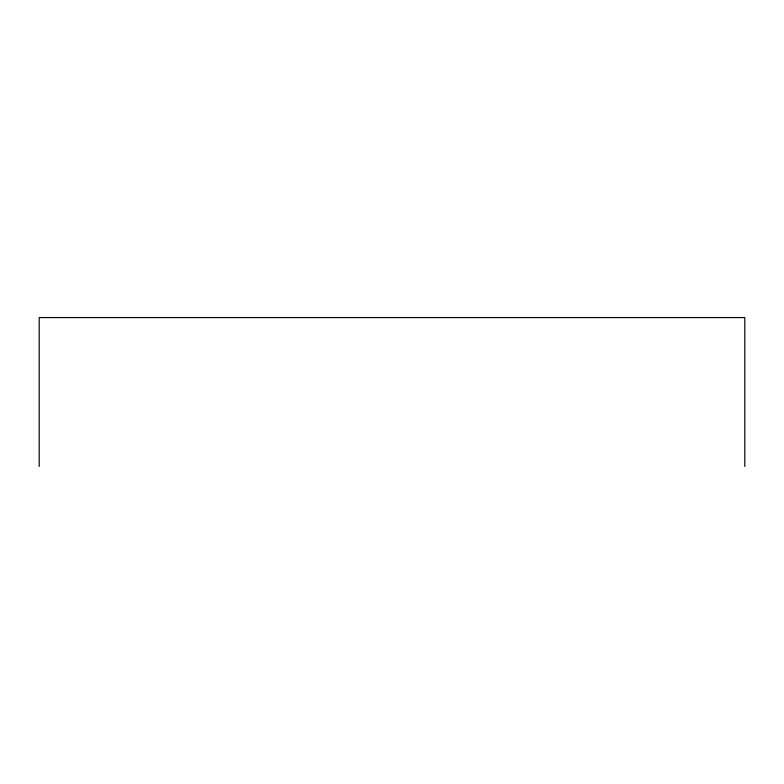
<?xml version="1.0" encoding="UTF-8"?>
<svg xmlns="http://www.w3.org/2000/svg" width="784" height="784" viewBox="0 0 784 784"><rect width="100%" height="100%" fill="white"/><g stroke="black" fill="none" stroke-linecap="round" stroke-linejoin="round"><path stroke-width="1.18" d="M744.8 466.441L744.8 317.559L39.2 317.559L39.2 466.441"/></g></svg>
